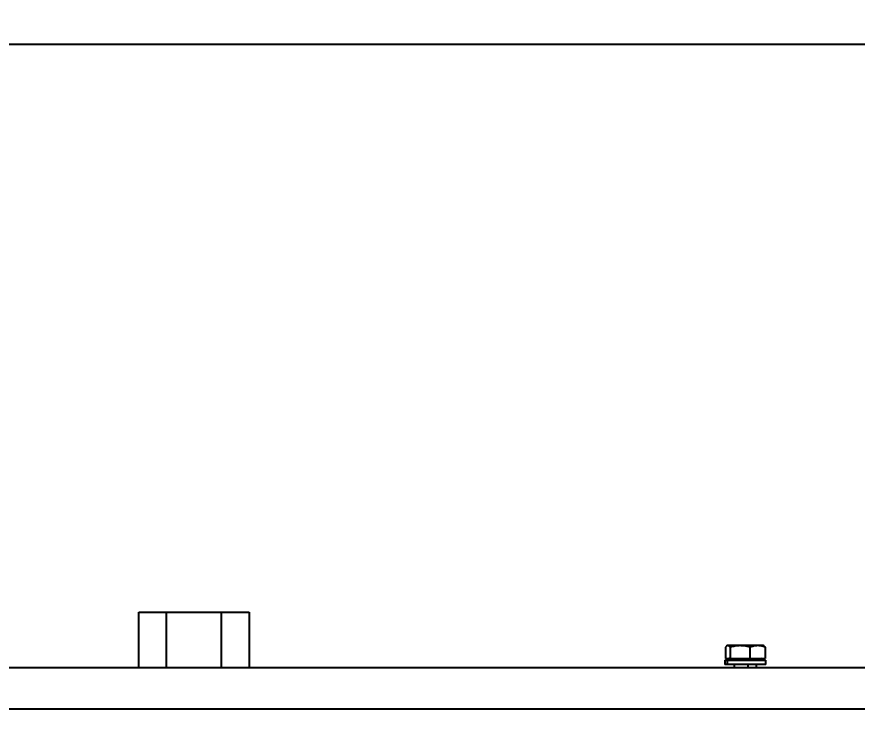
# Model space of a CAD drawing. Header units: millimetres. Extents: x 10 to 584, y 10 to 410.
# Drawn here: x 121.55 to 141.87, y 80.91 to 97.73 of the extents above; entities that cross this region are included whole.
import ezdxf

# ---------------------------------------------------------------- set-up
doc = ezdxf.new("R2010")
doc.units = ezdxf.units.MM
doc.layers.add('2', color=1, linetype='Continuous')
doc.styles.add('SLDTEXTSTYLE0', font='TXT', dxfattribs={"width": 0.7})
doc.dimstyles.new('SLDDIMSTYLE0', dxfattribs={"dimtxt": 3.5, "dimasz": 3.5, "dimexe": 0, "dimexo": 0.0625, "dimgap": 0.875, "dimtad": 1, "dimlfac": 15, "dimrnd": 1e-09, "dimzin": 12, "dimdsep": 46, "dimtxsty": 'SLDTEXTSTYLE0', "dimsah": 1, "dimcen": 0.09, "dimadec": 0, "dimazin": 3, "dimtfac": 1, "dimtofl": 0, "dimtmove": 0, "dimatfit": 3, "dimfxl": 0, "dimfrac": 2, "dimtolj": 1, "dimtzin": 12, "dimarcsym": 0})

# ---------------------------------------------------------------- blocks, each defined once
blk = doc.blocks.new('_D_4')
at = {"layer": '2', "color": 1}
for p, q in [((60.502, 83.127), (60.502, 126.127)), ((360.502, 85.627), (360.502, 126.127)), ((360.502, 125.127), (60.502, 125.127))]:
    blk.add_line(p, q, dxfattribs=at)
for points in [[(60.502, 125.127), (64.002, 124.588), (64.002, 125.665)], [(360.502, 125.127), (357.002, 125.665), (357.002, 124.588)]]:
    blk.add_solid(points, dxfattribs=at)
at = {"layer": '2', "color": 1, "insert": (204.071, 129.638), "char_height": 3.5, "attachment_point": 1, "style": 'SLDTEXTSTYLE0'}
blk.add_mtext('4500', dxfattribs=at)
blk = doc.blocks.new('_D_5')
at = {"layer": '2', "color": 1}
for p, q in [((167.935, 97.06), (43.502, 97.06)), ((44.502, 97.06), (44.502, 62.393)), ((167.502, 62.393), (43.502, 62.393))]:
    blk.add_line(p, q, dxfattribs=at)
for points in [[(44.502, 97.06), (43.963, 93.56), (45.04, 93.56)], [(44.502, 62.393), (45.04, 65.893), (43.963, 65.893)]]:
    blk.add_solid(points, dxfattribs=at)
at = {"layer": '2', "color": 1, "insert": (39.99, 75.359), "char_height": 3.5, "attachment_point": 1, "rotation": 90, "style": 'SLDTEXTSTYLE0'}
blk.add_mtext('520', dxfattribs=at)

msp = doc.modelspace()

# ---------------------------------------------------------------- linework, layer by layer
at = {"color": 7, "linetype": 'Continuous', "lineweight": 25}
for p, q in [((124.50183, 81.99332), (124.50183, 83.32665)), ((124.50183, 83.32665), (125.16849, 83.32665)), ((125.16849, 83.32665), (125.16849, 81.99332)), ((125.16849, 83.32665), (126.50182, 83.32665)), ((126.50182, 81.99332), (126.50182, 83.32665)), ((126.50182, 83.32665), (127.16849, 83.32665)), ((127.16849, 83.32665), (127.16849, 81.99332)), ((138.73516, 82.51999), (138.72284, 82.51288)), ((138.74713, 82.51999), (138.73516, 82.51999)), ((139.04541, 82.51999), (138.74713, 82.51999)), ((139.26965, 82.51999), (139.04541, 82.51999)), ((139.26965, 82.51999), (139.28529, 82.48128)), ((139.46677, 82.51999), (139.26965, 82.51999)), ((139.60183, 82.51999), (139.46677, 82.51999)), ((139.61413, 82.51288), (139.60183, 82.51999)), ((138.68873, 82.48128), (138.68873, 82.20665)), ((138.80553, 82.48128), (138.80553, 82.20665)), ((139.28529, 82.20665), (139.28529, 82.48128)), ((139.64826, 82.48128), (139.64826, 82.20665)), ((138.67516, 82.16665), (138.67516, 82.05998)), ((138.67516, 82.16665), (138.73683, 82.16665)), ((138.68873, 82.20665), (138.80553, 82.20665)), ((138.73683, 82.05998), (138.73683, 82.16665)), ((138.73683, 82.16665), (139.66183, 82.16665)), ((138.78083, 82.18665), (138.78083, 82.17332)), ((139.25898, 82.18665), (138.79154, 82.18665)), ((139.25898, 82.17332), (138.79154, 82.17332)), ((138.80553, 82.20665), (139.28529, 82.20665)), ((139.25898, 82.18665), (139.25898, 82.17332)), ((139.28529, 82.20665), (139.64826, 82.20665)), ((139.55616, 82.17332), (139.55616, 82.18665)), ((139.66183, 82.05998), (139.66183, 82.16665)), ((119.69659, 81.99332), (152.50182, 81.99332)), ((138.73683, 82.05998), (138.67516, 82.05998)), ((139.66183, 82.05998), (138.73683, 82.05998)), ((138.90183, 82.05998), (138.90183, 81.99332)), ((139.43516, 81.99332), (139.43516, 82.05998)), ((119.69659, 80.99332), (152.50182, 80.99332))]:
    msp.add_line(p, q, dxfattribs=at)
at = {"color": 59, "linetype": 'Continuous', "lineweight": 25}
for p, q in [((138.79154, 82.18665), (138.78083, 82.18665)), ((138.79154, 82.17332), (138.78083, 82.17332)), ((139.55616, 82.18665), (139.25898, 82.18665)), ((139.55616, 82.17332), (139.25898, 82.17332)), ((139.23074, 82.05998), (139.23074, 81.99332))]:
    msp.add_line(p, q, dxfattribs=at)
at = {"color": 7, "linetype": 'Continuous', "lineweight": 25}
for centre, radius, start, end in [((138.76083, 82.18665), 0.02, 0, 90), ((138.77181, 82.18692), 0.01973, 359.212143, 89.206827), ((138.78749, 82.17332), 0.00667, 180, 270), ((138.79811, 82.17322), 0.00658, 179.196648, 269.210944), ((139.54949, 82.17332), 0.00667, 270, 0), ((139.57616, 82.18665), 0.02, 90, 180)]:
    msp.add_arc(centre, radius, start, end, dxfattribs=at)
for points, knots in [([(138.74713, 82.51999), (138.73654, 82.5177), (138.71675, 82.51344), (138.69762, 82.49148), (138.68873, 82.48128)], [0, 0, 0, 0, 0.53524955, 1, 1, 1, 1]), ([(138.80553, 82.48128), (138.79437, 82.49378), (138.7752, 82.51525), (138.7554, 82.51859), (138.74713, 82.51999)], [0, 0, 0, 0, 0.58194392, 1, 1, 1, 1]), ([(139.04541, 82.51999), (139.0019, 82.5177), (138.92062, 82.51343), (138.84205, 82.49148), (138.80553, 82.48128)], [0, 0, 0, 0, 0.53520174, 1, 1, 1, 1]), ([(139.28529, 82.48128), (139.23944, 82.49378), (139.16065, 82.51525), (139.07939, 82.51859), (139.04541, 82.51999)], [0, 0, 0, 0, 0.581897182, 1, 1, 1, 1]), ([(139.46677, 82.51999), (139.43386, 82.5177), (139.37237, 82.51343), (139.31292, 82.49148), (139.28529, 82.48128)], [0, 0, 0, 0, 0.53522194, 1, 1, 1, 1]), ([(139.64826, 82.48128), (139.61357, 82.49378), (139.55396, 82.51525), (139.49248, 82.51859), (139.46677, 82.51999)], [0, 0, 0, 0, 0.581938601, 1, 1, 1, 1]), ([(139.61378, 82.51096), (139.61634, 82.51016), (139.62807, 82.50651), (139.6394, 82.49235), (139.64826, 82.48128)], [0, 0, 0, 0, 0.2182164, 1, 1, 1, 1])]:
    msp.add_open_spline(points, degree=3, knots=knots, dxfattribs=at)

# ---------------------------------------------------------------- dimensions: what is measured, and where the dimension line sits
at = {"layer": '2', "color": 1}
for base, p1, p2, angle, picture, middle in [((60.50183, 125.12665), (360.50159, 84.62665), (60.50183, 82.12665), 0, '_D_4', (209.89448, 125.12665)), ((44.50183, 62.39332), (168.93516, 97.05998), (168.50183, 62.39332), 90, '_D_5', (44.50183, 79.72665))]:
    dim = msp.add_linear_dim(base=base, p1=p1, p2=p2, angle=angle, dimstyle='SLDDIMSTYLE0', dxfattribs=at)
    dim.commit()
    dim.dimension.update_dxf_attribs({"geometry": picture, "text_midpoint": middle, "dimtype": 160})

doc.saveas('drawing.dxf')
